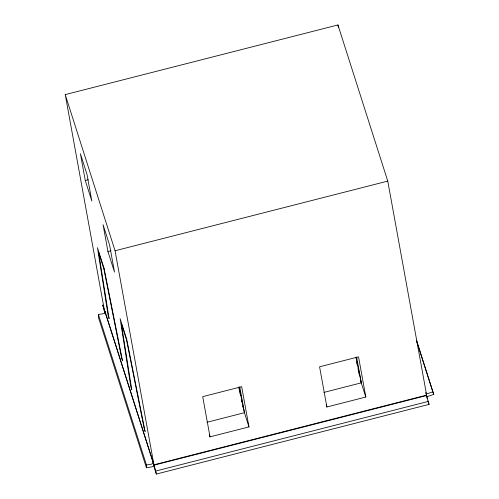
<?xml version="1.0" encoding="UTF-8"?>
<svg xmlns="http://www.w3.org/2000/svg" width="499" height="499" viewBox="0 0 499 499"><rect width="100%" height="100%" fill="white"/><g stroke="black" fill="none" stroke-linecap="round" stroke-linejoin="round"><path stroke-width="0.75" d="M425.803 392.676L429.053 404.39L156.355 474.05L155.52 471.586A6.044 0.387 75.7 0 1 153.106 462.342L105.083 311.507L105.083 311.875A2.015 1.354 -17.7 0 1 103.38 313.709L98.428 314.513L98.403 317.277L146.419 467.744L151.883 466.858A6.044 4.067 -17.7 0 0 153.374 466.334M146.419 467.744L146.45 464.981L98.428 314.513M426.944 396.449A6.044 4.067 -17.7 0 0 428.479 396.2L433.762 394.341L432.783 391.834L427.992 393.518A2.015 1.354 -17.7 0 1 425.928 393.006M65.238 94.61L337.935 24.95L387.767 181.1L426.707 395.514L154.01 465.18L115.069 250.76L65.238 94.61L104.179 309.031M85.273 180.495L80.401 153.692L86.969 174.276L91.841 201.078L85.273 180.495L88.267 179.727M107.934 251.508L103.068 224.706L109.637 245.29L114.502 272.092L107.934 251.508L110.934 250.741M115.069 250.76L387.767 181.1M206.979 422.273L244.435 412.704L239.751 386.912M323.851 392.42L361.307 382.845L356.623 357.059M210.01 436.85L248.97 426.901L241.666 386.694L202.706 396.649L210.01 436.85L209.331 434.723M326.882 406.997L365.836 397.042L358.538 356.841L319.578 366.79L326.882 406.997L326.203 404.864M105.033 313.222A6.044 0.387 75.7 0 1 104.079 310.397L102.75 304.964L153.929 464.787L426.626 395.121M153.929 464.787L155.757 471.05L428.454 401.383M146.45 464.981L151.397 464.176A2.015 1.354 -17.7 0 0 153.106 462.342M360.559 380.774L365.836 397.042M427.893 400.959L429.053 404.39M416.497 340.231L433.762 394.341M416.459 340.692L432.783 391.834M248.97 426.901L244.435 412.704L239.046 387.093M355.918 357.234L361.307 382.845M356.579 361.881L357.215 364.9M358.014 368.68L359.286 374.724M238.759 387.212L240.506 395.52M241.304 399.3L241.94 402.319M242.732 406.099L243.05 407.608M155.757 471.05L156.355 474.05M337.935 24.95L338.353 27.245M105.083 311.875A6.044 0.387 75.7 0 1 105.202 313.466M427.113 398.289A6.044 0.387 75.7 0 1 426.845 397.279M426.714 396.767A6.044 0.387 75.7 0 1 426.346 395.258M104.048 268.281L97.467 247.666L108.196 315.848L109.1 318.686L98.609 252.282L103.792 268.556L121.556 357.721L122.461 360.559L104.048 268.281M126.709 339.289L120.128 318.674L130.857 386.85L131.761 389.688L121.269 323.283L126.453 339.563L144.217 428.728L145.122 431.566L126.709 339.289"/></g></svg>
